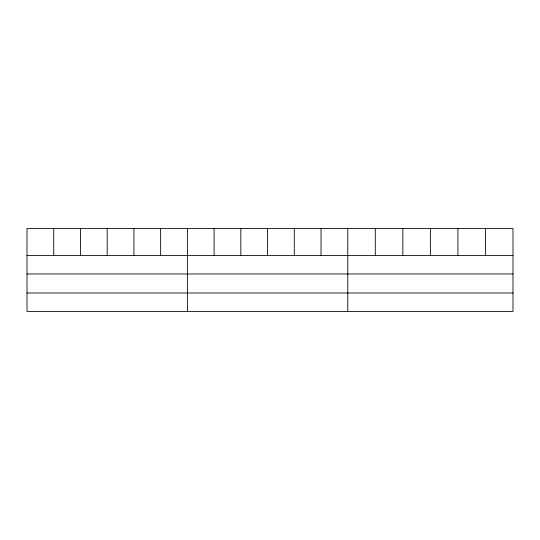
<?xml version="1.0" encoding="UTF-8"?>
<svg xmlns="http://www.w3.org/2000/svg" width="540" height="540" viewBox="0 0 540 540"><rect width="100%" height="100%" fill="white"/><g stroke="black" fill="none" stroke-linecap="round" stroke-linejoin="round"><path stroke-width="0.81" d="M513 273.969L513 228.542L27 228.542L27 311.459L513 311.459L513 273.969L27 273.969M27 255.501L513 255.501M27 292.997L513 292.997M485.46 228.542L485.46 255.501M457.92 228.542L457.92 255.501M430.38 228.542L430.38 255.501M402.84 228.542L402.84 255.501M375.3 228.542L375.3 255.501M347.76 228.542L347.76 311.459M321.03 228.542L321.03 255.501M294.3 228.542L294.3 255.501M267.57 228.542L267.57 255.501M240.84 228.542L240.84 255.501M214.11 228.542L214.11 255.501M187.38 228.542L187.38 311.459M160.65 228.542L160.65 255.501M133.92 228.542L133.92 255.501M107.19 228.542L107.19 255.501M80.46 228.542L80.46 255.501M53.73 228.542L53.73 255.501"/></g></svg>
